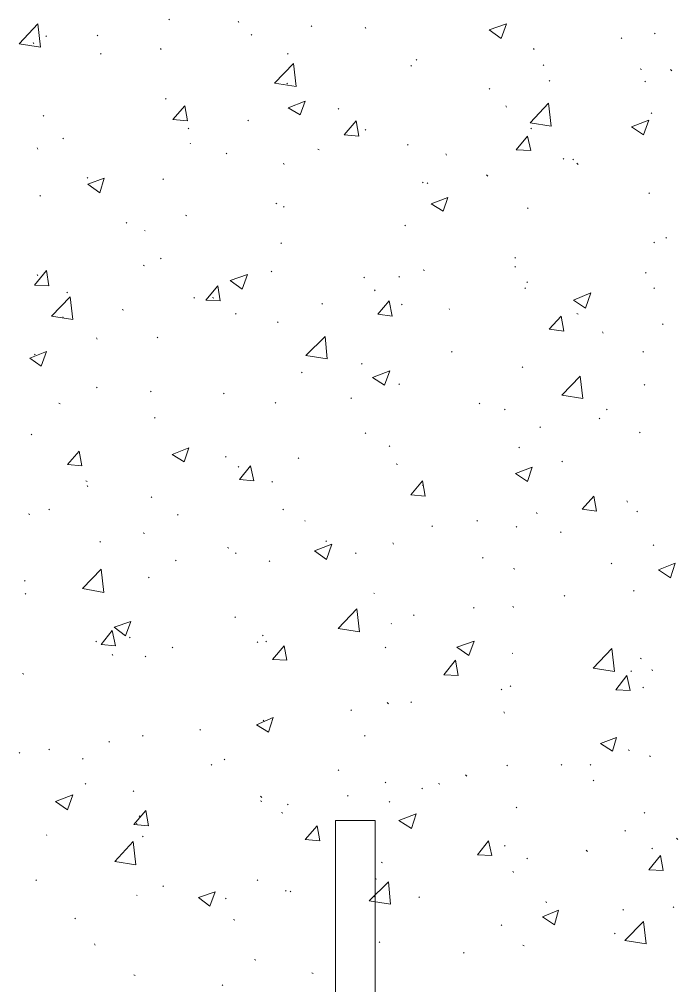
# Model space of a CAD drawing. Header units: millimetres. Extents: x 2928 to 3112, y 1220 to 1280.
# Drawn here: x 2965.402 to 2967.067, y 1252.468 to 1254.91 of the extents above; entities that cross this region are included whole.
import ezdxf

# ---------------------------------------------------------------- set-up
doc = ezdxf.new("R2010")
doc.units = ezdxf.units.MM

msp = doc.modelspace()

# ---------------------------------------------------------------- linework, layer by layer
at = {"color": 92, "linetype": 'Continuous', "lineweight": 13, "true_color": 0x00b800}
for points in [[(2965.78167, 1254.90882), (2965.78, 1254.91048), (2965.78, 1254.91048)], [(2965.95667, 1254.90215), (2965.955, 1254.90548), (2965.955, 1254.90548)], [(2965.40166, 1254.84882), (2965.44833, 1254.89882), (2965.44833, 1254.89882)], [(2965.455, 1254.84048), (2965.44833, 1254.89882), (2965.44833, 1254.89882)], [(2966.14167, 1254.89215), (2966.14001, 1254.89382), (2966.14001, 1254.89382)], [(2966.27834, 1254.88715), (2966.27667, 1254.89048), (2966.27667, 1254.89048)], [(2966.59001, 1254.88382), (2966.63335, 1254.89882), (2966.63335, 1254.89882)], [(2966.59001, 1254.88382), (2966.62001, 1254.86215), (2966.62001, 1254.86215)], [(2966.60168, 1254.87548), (2966.59835, 1254.87715), (2966.59835, 1254.87715)], [(2966.62001, 1254.86215), (2966.63335, 1254.89882), (2966.63335, 1254.89882)], [(2965.47, 1254.86715), (2965.46833, 1254.86882), (2965.46833, 1254.86882)], [(2965.6, 1254.86882), (2965.59833, 1254.87048), (2965.59833, 1254.87048)], [(2965.99, 1254.87048), (2965.98834, 1254.87215), (2965.98834, 1254.87215)], [(2966.92502, 1254.86215), (2966.92335, 1254.86382), (2966.92335, 1254.86382)], [(2967.01002, 1254.87382), (2967.00835, 1254.87548), (2967.00835, 1254.87548)], [(2965.40166, 1254.84882), (2965.455, 1254.84048), (2965.455, 1254.84048)], [(2965.43833, 1254.84882), (2965.43666, 1254.85215), (2965.43666, 1254.85215)], [(2965.76, 1254.83382), (2965.75833, 1254.83715), (2965.75833, 1254.83715)], [(2966.70335, 1254.83382), (2966.70168, 1254.83715), (2966.70168, 1254.83715)], [(2965.60833, 1254.82215), (2965.60666, 1254.82381), (2965.60666, 1254.82381)], [(2966.08167, 1254.82215), (2966.08, 1254.82381), (2966.08, 1254.82381)], [(2966.40668, 1254.80715), (2966.40501, 1254.80881), (2966.40501, 1254.80881)], [(2966.04667, 1254.74881), (2966.095, 1254.79881), (2966.095, 1254.79881)], [(2966.10167, 1254.74048), (2966.095, 1254.79881), (2966.095, 1254.79881)], [(2966.39334, 1254.79215), (2966.39168, 1254.79381), (2966.39168, 1254.79381)], [(2966.72835, 1254.79381), (2966.72668, 1254.79548), (2966.72668, 1254.79548)], [(2966.97502, 1254.78381), (2966.97168, 1254.78548), (2966.97168, 1254.78548)], [(2967.05168, 1254.78048), (2967.04835, 1254.78381), (2967.04835, 1254.78381)], [(2966.74335, 1254.75381), (2966.74168, 1254.75548), (2966.74168, 1254.75548)], [(2966.04667, 1254.74881), (2966.10167, 1254.74048), (2966.10167, 1254.74048)], [(2966.08, 1254.74715), (2966.07834, 1254.74881), (2966.07834, 1254.74881)], [(2966.59168, 1254.73381), (2966.59001, 1254.73548), (2966.59001, 1254.73548)], [(2966.98502, 1254.75215), (2966.98335, 1254.75381), (2966.98335, 1254.75381)], [(2965.77333, 1254.70881), (2965.77167, 1254.71048), (2965.77167, 1254.71048)], [(2965.79, 1254.65715), (2965.82, 1254.69215), (2965.82, 1254.69215)], [(2965.82667, 1254.65381), (2965.82, 1254.69215), (2965.82, 1254.69215)], [(2966.08167, 1254.68715), (2966.125, 1254.70381), (2966.125, 1254.70381)], [(2966.08167, 1254.68715), (2966.11167, 1254.66881), (2966.11167, 1254.66881)], [(2966.11167, 1254.66881), (2966.125, 1254.70381), (2966.125, 1254.70381)], [(2966.21001, 1254.68381), (2966.20834, 1254.68548), (2966.20834, 1254.68548)], [(2966.63335, 1254.68881), (2966.63168, 1254.69215), (2966.63168, 1254.69215)], [(2966.69335, 1254.64881), (2966.74001, 1254.69881), (2966.74001, 1254.69881)], [(2966.74668, 1254.64048), (2966.74001, 1254.69881), (2966.74001, 1254.69881)], [(2965.46333, 1254.66548), (2965.46166, 1254.66715), (2965.46166, 1254.66715)], [(2965.79, 1254.65715), (2965.82667, 1254.65381), (2965.82667, 1254.65381)], [(2967.00168, 1254.67215), (2967.00002, 1254.67381), (2967.00002, 1254.67381)], [(2965.83, 1254.63381), (2965.82833, 1254.63548), (2965.82833, 1254.63548)], [(2965.98167, 1254.65381), (2965.98, 1254.65548), (2965.98, 1254.65548)], [(2966.22334, 1254.61881), (2966.25334, 1254.65381), (2966.25334, 1254.65381)], [(2966.26001, 1254.61548), (2966.25334, 1254.65381), (2966.25334, 1254.65381)], [(2966.69335, 1254.64881), (2966.74668, 1254.64048), (2966.74668, 1254.64048)], [(2966.69668, 1254.63381), (2966.69501, 1254.63548), (2966.69501, 1254.63548)], [(2966.95002, 1254.63881), (2966.99335, 1254.65548), (2966.99335, 1254.65548)], [(2966.95002, 1254.63881), (2966.98002, 1254.61881), (2966.98002, 1254.61881)], [(2966.98002, 1254.61881), (2966.99335, 1254.65548), (2966.99335, 1254.65548)], [(2965.51333, 1254.60881), (2965.51166, 1254.61048), (2965.51166, 1254.61048)], [(2966.22334, 1254.61881), (2966.26001, 1254.61548), (2966.26001, 1254.61548)], [(2966.27834, 1254.63048), (2966.27667, 1254.63215), (2966.27667, 1254.63215)], [(2966.65835, 1254.58048), (2966.68668, 1254.61548), (2966.68668, 1254.61548)], [(2966.69501, 1254.57881), (2966.68668, 1254.61548), (2966.68668, 1254.61548)], [(2965.44833, 1254.58214), (2965.44666, 1254.58548), (2965.44666, 1254.58548)], [(2965.835, 1254.59548), (2965.83333, 1254.59715), (2965.83333, 1254.59715)], [(2966.38501, 1254.59214), (2966.38334, 1254.59381), (2966.38334, 1254.59381)], [(2965.92667, 1254.57048), (2965.925, 1254.57214), (2965.925, 1254.57214)], [(2966.16001, 1254.58048), (2966.15667, 1254.58214), (2966.15667, 1254.58214)], [(2966.48168, 1254.56714), (2966.48001, 1254.57048), (2966.48001, 1254.57048)], [(2966.65835, 1254.58048), (2966.69501, 1254.57881), (2966.69501, 1254.57881)], [(2966.07167, 1254.54381), (2966.07, 1254.54714), (2966.07, 1254.54714)], [(2966.77835, 1254.55714), (2966.77668, 1254.55881), (2966.77668, 1254.55881)], [(2966.80335, 1254.55548), (2966.80168, 1254.55714), (2966.80168, 1254.55714)], [(2966.81501, 1254.54381), (2966.81168, 1254.54714), (2966.81168, 1254.54714)], [(2965.575, 1254.50881), (2965.57333, 1254.51048), (2965.57333, 1254.51048)], [(2966.58668, 1254.51381), (2966.58334, 1254.51714), (2966.58334, 1254.51714)], [(2965.575, 1254.49381), (2965.61666, 1254.50881), (2965.61666, 1254.50881)], [(2965.575, 1254.49381), (2965.605, 1254.47214), (2965.605, 1254.47214)], [(2965.605, 1254.47214), (2965.61666, 1254.50881), (2965.61666, 1254.50881)], [(2965.76667, 1254.50548), (2965.765, 1254.50714), (2965.765, 1254.50714)], [(2966.42334, 1254.49714), (2966.42168, 1254.49881), (2966.42168, 1254.49881)], [(2966.43501, 1254.49548), (2966.43334, 1254.49714), (2966.43334, 1254.49714)], [(2965.455, 1254.46381), (2965.45333, 1254.46548), (2965.45333, 1254.46548)], [(2966.99502, 1254.47048), (2966.99335, 1254.47214), (2966.99335, 1254.47214)], [(2966.05334, 1254.44381), (2966.05, 1254.44548), (2966.05, 1254.44548)], [(2966.07167, 1254.43548), (2966.07, 1254.43714), (2966.07, 1254.43714)], [(2966.44334, 1254.44381), (2966.48501, 1254.46048), (2966.48501, 1254.46048)], [(2966.44334, 1254.44381), (2966.47334, 1254.42548), (2966.47334, 1254.42548)], [(2966.47334, 1254.42548), (2966.48501, 1254.46048), (2966.48501, 1254.46048)], [(2965.825, 1254.41381), (2965.82167, 1254.41548), (2965.82167, 1254.41548)], [(2966.68835, 1254.43214), (2966.68668, 1254.43381), (2966.68668, 1254.43381)], [(2965.67333, 1254.39548), (2965.67167, 1254.39714), (2965.67167, 1254.39714)], [(2966.37834, 1254.38881), (2966.37668, 1254.39048), (2966.37668, 1254.39048)], [(2965.72, 1254.37548), (2965.71833, 1254.37714), (2965.71833, 1254.37714)], [(2966.065, 1254.34381), (2966.06334, 1254.34547), (2966.06334, 1254.34547)], [(2967.00835, 1254.34547), (2967.00668, 1254.34714), (2967.00668, 1254.34714)], [(2967.03835, 1254.35714), (2967.03668, 1254.35881), (2967.03668, 1254.35881)], [(2965.76, 1254.30547), (2965.75833, 1254.30714), (2965.75833, 1254.30714)], [(2966.65668, 1254.30714), (2966.65501, 1254.30881), (2966.65501, 1254.30881)], [(2965.44, 1254.23881), (2965.47, 1254.27547), (2965.47, 1254.27547)], [(2965.47666, 1254.23714), (2965.47, 1254.27547), (2965.47, 1254.27547)], [(2965.71833, 1254.28714), (2965.715, 1254.28881), (2965.715, 1254.28881)], [(2966.04, 1254.27214), (2966.03834, 1254.27381), (2966.03834, 1254.27381)], [(2966.42668, 1254.27547), (2966.42334, 1254.27714), (2966.42334, 1254.27714)], [(2966.65668, 1254.28381), (2966.65501, 1254.28547), (2966.65501, 1254.28547)], [(2966.98668, 1254.26881), (2966.98502, 1254.27047), (2966.98502, 1254.27047)], [(2965.44833, 1254.26214), (2965.44666, 1254.26547), (2965.44666, 1254.26547)], [(2965.935, 1254.25047), (2965.97834, 1254.26547), (2965.97834, 1254.26547)], [(2965.935, 1254.25047), (2965.965, 1254.22881), (2965.965, 1254.22881)], [(2965.965, 1254.22881), (2965.97834, 1254.26547), (2965.97834, 1254.26547)], [(2966.27501, 1254.25714), (2966.27334, 1254.25881), (2966.27334, 1254.25881)], [(2966.36334, 1254.25881), (2966.36168, 1254.26047), (2966.36168, 1254.26047)], [(2966.68668, 1254.24547), (2966.68501, 1254.24714), (2966.68501, 1254.24714)], [(2965.44, 1254.23881), (2965.47666, 1254.23714), (2965.47666, 1254.23714)], [(2965.52333, 1254.21881), (2965.52166, 1254.22047), (2965.52166, 1254.22047)], [(2965.87333, 1254.20047), (2965.90334, 1254.23714), (2965.90334, 1254.23714)], [(2965.91, 1254.19881), (2965.90334, 1254.23714), (2965.90334, 1254.23714)], [(2966.30167, 1254.22381), (2966.30001, 1254.22714), (2966.30001, 1254.22714)], [(2966.68168, 1254.23047), (2966.68001, 1254.23214), (2966.68001, 1254.23214)], [(2966.80335, 1254.20047), (2966.84668, 1254.21881), (2966.84668, 1254.21881)], [(2966.83335, 1254.18047), (2966.84668, 1254.21881), (2966.84668, 1254.21881)], [(2967.00835, 1254.23047), (2967.00668, 1254.23214), (2967.00668, 1254.23214)], [(2965.48333, 1254.16047), (2965.53, 1254.20881), (2965.53, 1254.20881)], [(2965.53666, 1254.15214), (2965.53, 1254.20881), (2965.53, 1254.20881)], [(2965.845, 1254.20547), (2965.84333, 1254.20714), (2965.84333, 1254.20714)], [(2965.87333, 1254.20047), (2965.91, 1254.19881), (2965.91, 1254.19881)], [(2965.89333, 1254.20547), (2965.89, 1254.20714), (2965.89, 1254.20714)], [(2966.30834, 1254.16547), (2966.33667, 1254.19881), (2966.33667, 1254.19881)], [(2966.34501, 1254.16047), (2966.33667, 1254.19881), (2966.33667, 1254.19881)], [(2966.80335, 1254.20047), (2966.83335, 1254.18047), (2966.83335, 1254.18047)], [(2965.665, 1254.17547), (2965.66167, 1254.17714), (2965.66167, 1254.17714)], [(2966.16834, 1254.19047), (2966.16667, 1254.19214), (2966.16667, 1254.19214)], [(2966.37001, 1254.18881), (2966.36834, 1254.19047), (2966.36834, 1254.19047)], [(2966.49001, 1254.17714), (2966.48834, 1254.17881), (2966.48834, 1254.17881)], [(2965.48333, 1254.16047), (2965.53666, 1254.15214), (2965.53666, 1254.15214)], [(2965.51333, 1254.15547), (2965.51166, 1254.15881), (2965.51166, 1254.15881)], [(2965.95, 1254.16547), (2965.94834, 1254.16714), (2965.94834, 1254.16714)], [(2966.05667, 1254.14381), (2966.055, 1254.14547), (2966.055, 1254.14547)], [(2966.30834, 1254.16547), (2966.34501, 1254.16047), (2966.34501, 1254.16047)], [(2966.74168, 1254.12714), (2966.77168, 1254.16047), (2966.77168, 1254.16047)], [(2966.77835, 1254.12214), (2966.77168, 1254.16047), (2966.77168, 1254.16047)], [(2966.81501, 1254.16547), (2966.81168, 1254.16714), (2966.81168, 1254.16714)], [(2966.74168, 1254.12714), (2966.77835, 1254.12214), (2966.77835, 1254.12214)], [(2966.87835, 1254.11714), (2966.87668, 1254.12047), (2966.87668, 1254.12047)], [(2967.03002, 1254.13881), (2967.02835, 1254.14047), (2967.02835, 1254.14047)], [(2965.59833, 1254.10214), (2965.59666, 1254.10547), (2965.59666, 1254.10547)], [(2965.75167, 1254.10547), (2965.75, 1254.10714), (2965.75, 1254.10714)], [(2966.12667, 1254.06047), (2966.17501, 1254.1088), (2966.17501, 1254.1088)], [(2966.18001, 1254.05214), (2966.17501, 1254.1088), (2966.17501, 1254.1088)], [(2965.42833, 1254.0538), (2965.47, 1254.07047), (2965.47, 1254.07047)], [(2965.42833, 1254.0538), (2965.45666, 1254.0338), (2965.45666, 1254.0338)], [(2965.44166, 1254.06214), (2965.44, 1254.0638), (2965.44, 1254.0638)], [(2965.45666, 1254.0338), (2965.47, 1254.07047), (2965.47, 1254.07047)], [(2966.12667, 1254.06047), (2966.18001, 1254.05214), (2966.18001, 1254.05214)], [(2966.49668, 1254.0688), (2966.49501, 1254.07047), (2966.49501, 1254.07047)], [(2966.98002, 1254.0688), (2966.97835, 1254.07047), (2966.97835, 1254.07047)], [(2966.26834, 1254.0388), (2966.26667, 1254.04047), (2966.26667, 1254.04047)], [(2966.29501, 1254.00547), (2966.33834, 1254.02214), (2966.33834, 1254.02214)], [(2966.32501, 1253.98547), (2966.33834, 1254.02214), (2966.33834, 1254.02214)], [(2966.67501, 1254.03047), (2966.67335, 1254.03214), (2966.67335, 1254.03214)], [(2966.11667, 1254.01714), (2966.115, 1254.0188), (2966.115, 1254.0188)], [(2966.29501, 1254.00547), (2966.32501, 1253.98547), (2966.32501, 1253.98547)], [(2966.77335, 1253.96047), (2966.82001, 1254.0088), (2966.82001, 1254.0088)], [(2966.82668, 1253.95214), (2966.82001, 1254.0088), (2966.82001, 1254.0088)], [(2965.59833, 1253.9788), (2965.59666, 1253.98047), (2965.59666, 1253.98047)], [(2966.36334, 1253.98714), (2966.36168, 1253.9888), (2966.36168, 1253.9888)], [(2966.98335, 1253.98547), (2966.98168, 1253.98714), (2966.98168, 1253.98714)], [(2965.735, 1253.9688), (2965.73333, 1253.97047), (2965.73333, 1253.97047)], [(2965.92, 1253.9638), (2965.91834, 1253.96547), (2965.91834, 1253.96547)], [(2966.24167, 1253.95214), (2966.24001, 1253.9538), (2966.24001, 1253.9538)], [(2966.77335, 1253.96047), (2966.82668, 1253.95214), (2966.82668, 1253.95214)], [(2965.505, 1253.9388), (2965.50166, 1253.94047), (2965.50166, 1253.94047)], [(2966.05, 1253.94047), (2966.04834, 1253.94214), (2966.04834, 1253.94214)], [(2966.56668, 1253.9388), (2966.56501, 1253.94047), (2966.56501, 1253.94047)], [(2966.63001, 1253.9238), (2966.62835, 1253.92547), (2966.62835, 1253.92547)], [(2966.88835, 1253.9238), (2966.88668, 1253.92547), (2966.88668, 1253.92547)], [(2965.745, 1253.90214), (2965.74333, 1253.9038), (2965.74333, 1253.9038)], [(2966.87002, 1253.90047), (2966.86835, 1253.90214), (2966.86835, 1253.90214)], [(2966.72001, 1253.8788), (2966.71835, 1253.88047), (2966.71835, 1253.88047)], [(2965.43333, 1253.86047), (2965.43166, 1253.86213), (2965.43166, 1253.86213)], [(2966.27834, 1253.8638), (2966.27667, 1253.86547), (2966.27667, 1253.86547)], [(2966.97168, 1253.86547), (2966.97002, 1253.86713), (2966.97002, 1253.86713)], [(2965.78833, 1253.81047), (2965.83, 1253.82713), (2965.83, 1253.82713)], [(2965.81833, 1253.79213), (2965.83, 1253.82713), (2965.83, 1253.82713)], [(2966.33834, 1253.83047), (2966.33667, 1253.83213), (2966.33667, 1253.83213)], [(2966.66668, 1253.82713), (2966.66501, 1253.8288), (2966.66501, 1253.8288)], [(2965.52333, 1253.78547), (2965.55333, 1253.8188), (2965.55333, 1253.8188)], [(2965.56, 1253.78213), (2965.55333, 1253.8188), (2965.55333, 1253.8188)], [(2965.78833, 1253.81047), (2965.81833, 1253.79213), (2965.81833, 1253.79213)], [(2965.925, 1253.8038), (2965.92334, 1253.80547), (2965.92334, 1253.80547)], [(2966.10834, 1253.80047), (2966.10667, 1253.80213), (2966.10667, 1253.80213)], [(2965.52333, 1253.78547), (2965.56, 1253.78213), (2965.56, 1253.78213)], [(2965.95667, 1253.7788), (2965.955, 1253.78047), (2965.955, 1253.78047)], [(2965.95834, 1253.74713), (2965.98667, 1253.78213), (2965.98667, 1253.78213)], [(2965.995, 1253.7438), (2965.98667, 1253.78213), (2965.98667, 1253.78213)], [(2966.35834, 1253.78547), (2966.35501, 1253.78713), (2966.35501, 1253.78713)], [(2966.65668, 1253.76213), (2966.69835, 1253.7788), (2966.69835, 1253.7788)], [(2966.68668, 1253.74213), (2966.69835, 1253.7788), (2966.69835, 1253.7788)], [(2966.77501, 1253.79213), (2966.77335, 1253.7938), (2966.77335, 1253.7938)], [(2966.65668, 1253.76213), (2966.68668, 1253.74213), (2966.68668, 1253.74213)], [(2965.57333, 1253.74213), (2965.57, 1253.7438), (2965.57, 1253.7438)], [(2965.575, 1253.7288), (2965.57333, 1253.73213), (2965.57333, 1253.73213)], [(2965.95834, 1253.74713), (2965.995, 1253.7438), (2965.995, 1253.7438)], [(2966.04167, 1253.74047), (2966.04, 1253.74213), (2966.04, 1253.74213)], [(2966.39168, 1253.7088), (2966.42168, 1253.7438), (2966.42168, 1253.7438)], [(2966.42834, 1253.70547), (2966.42168, 1253.7438), (2966.42168, 1253.7438)], [(2966.42334, 1253.73213), (2966.42168, 1253.7338), (2966.42168, 1253.7338)], [(2966.39168, 1253.7088), (2966.42834, 1253.70547), (2966.42834, 1253.70547)], [(2966.82501, 1253.67213), (2966.85502, 1253.70547), (2966.85502, 1253.70547)], [(2966.86168, 1253.66713), (2966.85502, 1253.70547), (2966.85502, 1253.70547)], [(2965.73667, 1253.70213), (2965.735, 1253.7038), (2965.735, 1253.7038)], [(2966.94002, 1253.69047), (2966.93835, 1253.6938), (2966.93835, 1253.6938)], [(2965.42833, 1253.6588), (2965.42499, 1253.66046), (2965.42499, 1253.66046)], [(2965.47833, 1253.67047), (2965.47666, 1253.67213), (2965.47666, 1253.67213)], [(2965.80333, 1253.65713), (2965.80167, 1253.6588), (2965.80167, 1253.6588)], [(2966.07, 1253.67047), (2966.06834, 1253.67213), (2966.06834, 1253.67213)], [(2966.71168, 1253.66046), (2966.71001, 1253.6638), (2966.71001, 1253.6638)], [(2966.82501, 1253.67213), (2966.86168, 1253.66713), (2966.86168, 1253.66713)], [(2966.96502, 1253.66547), (2966.96335, 1253.66713), (2966.96335, 1253.66713)], [(2966.125, 1253.64213), (2966.12334, 1253.6438), (2966.12334, 1253.6438)], [(2966.56001, 1253.64213), (2966.55834, 1253.6438), (2966.55834, 1253.6438)], [(2965.71833, 1253.61046), (2965.715, 1253.61213), (2965.715, 1253.61213)], [(2966.44668, 1253.6288), (2966.44501, 1253.63046), (2966.44501, 1253.63046)], [(2966.66001, 1253.62713), (2966.65835, 1253.6288), (2966.65835, 1253.6288)], [(2966.77168, 1253.6138), (2966.77001, 1253.61546), (2966.77001, 1253.61546)], [(2965.60666, 1253.5888), (2965.605, 1253.59046), (2965.605, 1253.59046)], [(2966.14834, 1253.56713), (2966.19167, 1253.5838), (2966.19167, 1253.5838)], [(2966.17834, 1253.59046), (2966.17667, 1253.59213), (2966.17667, 1253.59213)], [(2966.17834, 1253.54546), (2966.19167, 1253.5838), (2966.19167, 1253.5838)], [(2966.34834, 1253.5838), (2966.34667, 1253.58713), (2966.34667, 1253.58713)], [(2965.93167, 1253.5738), (2965.92834, 1253.57546), (2965.92834, 1253.57546)], [(2965.95, 1253.56046), (2965.94834, 1253.56213), (2965.94834, 1253.56213)], [(2966.14834, 1253.56713), (2966.17834, 1253.54546), (2966.17834, 1253.54546)], [(2966.25334, 1253.56046), (2966.25167, 1253.56213), (2966.25167, 1253.56213)], [(2967.00668, 1253.58046), (2967.00502, 1253.58213), (2967.00502, 1253.58213)], [(2965.79833, 1253.54213), (2965.79667, 1253.5438), (2965.79667, 1253.5438)], [(2966.035, 1253.54046), (2966.03334, 1253.54213), (2966.03334, 1253.54213)], [(2966.57501, 1253.5488), (2966.57334, 1253.55046), (2966.57334, 1253.55046)], [(2966.90002, 1253.5338), (2966.89835, 1253.53546), (2966.89835, 1253.53546)], [(2967.01835, 1253.5188), (2967.06002, 1253.53546), (2967.06002, 1253.53546)], [(2967.04835, 1253.4988), (2967.06002, 1253.53546), (2967.06002, 1253.53546)], [(2965.56166, 1253.47213), (2965.60833, 1253.52046), (2965.60833, 1253.52046)], [(2965.615, 1253.46213), (2965.60833, 1253.52046), (2965.60833, 1253.52046)], [(2966.65501, 1253.52046), (2966.65168, 1253.52213), (2966.65168, 1253.52213)], [(2967.01835, 1253.5188), (2967.04835, 1253.4988), (2967.04835, 1253.4988)], [(2965.41666, 1253.49046), (2965.41499, 1253.49213), (2965.41499, 1253.49213)], [(2965.73, 1253.4988), (2965.72833, 1253.50046), (2965.72833, 1253.50046)], [(2965.56166, 1253.47213), (2965.615, 1253.46213), (2965.615, 1253.46213)], [(2966.30001, 1253.4588), (2966.29834, 1253.46046), (2966.29834, 1253.46046)], [(2966.95668, 1253.46546), (2966.95502, 1253.46713), (2966.95502, 1253.46713)], [(2965.41833, 1253.45713), (2965.41666, 1253.4588), (2965.41666, 1253.4588)], [(2966.78168, 1253.45213), (2966.78001, 1253.4538), (2966.78001, 1253.4538)], [(2966.20834, 1253.37046), (2966.25501, 1253.42046), (2966.25501, 1253.42046)], [(2966.26167, 1253.36213), (2966.25501, 1253.42046), (2966.25501, 1253.42046)], [(2966.55168, 1253.42213), (2966.55001, 1253.42379), (2966.55001, 1253.42379)], [(2966.65168, 1253.42379), (2966.65001, 1253.42713), (2966.65001, 1253.42713)], [(2965.64166, 1253.37379), (2965.68333, 1253.38879), (2965.68333, 1253.38879)], [(2965.67, 1253.35213), (2965.68333, 1253.38879), (2965.68333, 1253.38879)], [(2965.94834, 1253.39879), (2965.94667, 1253.40046), (2965.94667, 1253.40046)], [(2966.40001, 1253.40379), (2966.39834, 1253.40546), (2966.39834, 1253.40546)], [(2965.60833, 1253.33046), (2965.63666, 1253.36546), (2965.63666, 1253.36546)], [(2965.645, 1253.32713), (2965.63666, 1253.36546), (2965.63666, 1253.36546)], [(2965.64166, 1253.37379), (2965.67, 1253.35213), (2965.67, 1253.35213)], [(2966.20834, 1253.37046), (2966.26167, 1253.36213), (2966.26167, 1253.36213)], [(2966.34334, 1253.38213), (2966.34167, 1253.38379), (2966.34167, 1253.38379)], [(2965.59666, 1253.33713), (2965.595, 1253.33879), (2965.595, 1253.33879)], [(2965.68167, 1253.34713), (2965.68, 1253.34879), (2965.68, 1253.34879)], [(2966.01834, 1253.35213), (2966.01667, 1253.35379), (2966.01667, 1253.35379)], [(2966.02667, 1253.33713), (2966.025, 1253.33879), (2966.025, 1253.33879)], [(2966.50834, 1253.32379), (2966.55168, 1253.33879), (2966.55168, 1253.33879)], [(2966.53834, 1253.30213), (2966.55168, 1253.33879), (2966.55168, 1253.33879)], [(2965.60833, 1253.33046), (2965.645, 1253.32713), (2965.645, 1253.32713)], [(2965.79, 1253.32213), (2965.78833, 1253.32379), (2965.78833, 1253.32379)], [(2966.005, 1253.33546), (2966.00334, 1253.33713), (2966.00334, 1253.33713)], [(2966.04167, 1253.29213), (2966.07167, 1253.32713), (2966.07167, 1253.32713)], [(2966.07834, 1253.29046), (2966.07167, 1253.32713), (2966.07167, 1253.32713)], [(2966.32834, 1253.32213), (2966.32667, 1253.32379), (2966.32667, 1253.32379)], [(2966.50834, 1253.32379), (2966.53834, 1253.30213), (2966.53834, 1253.30213)], [(2966.85335, 1253.27046), (2966.90002, 1253.32046), (2966.90002, 1253.32046)], [(2966.90668, 1253.26213), (2966.90002, 1253.32046), (2966.90002, 1253.32046)], [(2965.63833, 1253.30213), (2965.63666, 1253.30546), (2965.63666, 1253.30546)], [(2965.72167, 1253.29879), (2965.72, 1253.30046), (2965.72, 1253.30046)], [(2966.04167, 1253.29213), (2966.07834, 1253.29046), (2966.07834, 1253.29046)], [(2966.47501, 1253.25379), (2966.50501, 1253.29046), (2966.50501, 1253.29046)], [(2966.51168, 1253.25213), (2966.50501, 1253.29046), (2966.50501, 1253.29046)], [(2966.65001, 1253.30713), (2966.64835, 1253.30879), (2966.64835, 1253.30879)], [(2966.97502, 1253.29379), (2966.97168, 1253.29546), (2966.97168, 1253.29546)], [(2966.85335, 1253.27046), (2966.90668, 1253.26213), (2966.90668, 1253.26213)], [(2967.00335, 1253.26379), (2967.00168, 1253.26713), (2967.00168, 1253.26713)], [(2965.41333, 1253.25546), (2965.40999, 1253.25713), (2965.40999, 1253.25713)], [(2966.47501, 1253.25379), (2966.51168, 1253.25213), (2966.51168, 1253.25213)], [(2966.91002, 1253.21546), (2966.93835, 1253.25213), (2966.93835, 1253.25213)], [(2966.94668, 1253.21379), (2966.93835, 1253.25213), (2966.93835, 1253.25213)], [(2966.95002, 1253.26213), (2966.94835, 1253.26379), (2966.94835, 1253.26379)], [(2966.62168, 1253.21546), (2966.62001, 1253.21713), (2966.62001, 1253.21713)], [(2966.64501, 1253.22379), (2966.64335, 1253.22546), (2966.64335, 1253.22546)], [(2966.98002, 1253.22046), (2966.97835, 1253.22213), (2966.97835, 1253.22213)], [(2966.91002, 1253.21546), (2966.94668, 1253.21379), (2966.94668, 1253.21379)], [(2966.33501, 1253.18046), (2966.33167, 1253.18379), (2966.33167, 1253.18379)], [(2966.39334, 1253.18379), (2966.39168, 1253.18546), (2966.39168, 1253.18546)], [(2966.00167, 1253.12712), (2966.04334, 1253.14546), (2966.04334, 1253.14546)], [(2966.03167, 1253.10879), (2966.04334, 1253.14546), (2966.04334, 1253.14546)], [(2966.24167, 1253.16379), (2966.24001, 1253.16546), (2966.24001, 1253.16546)], [(2966.62835, 1253.15712), (2966.62668, 1253.16046), (2966.62668, 1253.16046)], [(2966.00167, 1253.12712), (2966.03167, 1253.10879), (2966.03167, 1253.10879)], [(2966.02, 1253.13712), (2966.01834, 1253.13879), (2966.01834, 1253.13879)], [(2965.715, 1253.09879), (2965.71333, 1253.10046), (2965.71333, 1253.10046)], [(2965.86, 1253.11379), (2965.85833, 1253.11546), (2965.85833, 1253.11546)], [(2966.27667, 1253.09879), (2966.27501, 1253.10046), (2966.27501, 1253.10046)], [(2966.87168, 1253.08046), (2966.91168, 1253.09546), (2966.91168, 1253.09546)], [(2966.90168, 1253.06046), (2966.91168, 1253.09546), (2966.91168, 1253.09546)], [(2965.63, 1253.08379), (2965.62833, 1253.08546), (2965.62833, 1253.08546)], [(2966.87168, 1253.08046), (2966.90168, 1253.06046), (2966.90168, 1253.06046)], [(2965.40333, 1253.05546), (2965.40166, 1253.05712), (2965.40166, 1253.05712)], [(2965.47833, 1253.06379), (2965.47666, 1253.06546), (2965.47666, 1253.06546)], [(2966.94502, 1253.06212), (2966.94168, 1253.06379), (2966.94168, 1253.06379)], [(2966.99835, 1253.04712), (2966.99502, 1253.04879), (2966.99502, 1253.04879)], [(2965.56333, 1253.04046), (2965.56166, 1253.04212), (2965.56166, 1253.04212)], [(2965.88833, 1253.02546), (2965.88667, 1253.02712), (2965.88667, 1253.02712)], [(2965.92167, 1253.03879), (2965.92, 1253.04046), (2965.92, 1253.04046)], [(2966.63668, 1253.02379), (2966.63501, 1253.02546), (2966.63501, 1253.02546)], [(2966.77335, 1253.02546), (2966.77168, 1253.02712), (2966.77168, 1253.02712)], [(2966.84668, 1253.02546), (2966.84502, 1253.02712), (2966.84502, 1253.02712)], [(2966.21001, 1253.01212), (2966.20834, 1253.01379), (2966.20834, 1253.01379)], [(2966.53334, 1252.99712), (2966.53001, 1253.00046), (2966.53001, 1253.00046)], [(2965.57, 1252.97712), (2965.56833, 1252.97879), (2965.56833, 1252.97879)], [(2966.32834, 1252.98046), (2966.32667, 1252.98212), (2966.32667, 1252.98212)], [(2966.46501, 1252.97712), (2966.46168, 1252.97879), (2966.46168, 1252.97879)], [(2966.85502, 1252.98546), (2966.85335, 1252.98712), (2966.85335, 1252.98712)], [(2965.49333, 1252.93379), (2965.53666, 1252.95045), (2965.53666, 1252.95045)], [(2965.52333, 1252.91212), (2965.53666, 1252.95045), (2965.53666, 1252.95045)], [(2965.69167, 1252.95879), (2965.69, 1252.96045), (2965.69, 1252.96045)], [(2966.23334, 1252.94712), (2966.23167, 1252.94879), (2966.23167, 1252.94879)], [(2966.42168, 1252.96546), (2966.42001, 1252.96712), (2966.42001, 1252.96712)], [(2965.49333, 1252.93379), (2965.52333, 1252.91212), (2965.52333, 1252.91212)], [(2966.015, 1252.94379), (2966.01167, 1252.94712), (2966.01167, 1252.94712)], [(2966.015, 1252.93379), (2966.01167, 1252.93545), (2966.01167, 1252.93545)], [(2966.08167, 1252.92545), (2966.08, 1252.92712), (2966.08, 1252.92712)], [(2966.33834, 1252.93212), (2966.33667, 1252.93379), (2966.33667, 1252.93379)], [(2965.69167, 1252.87545), (2965.72167, 1252.91045), (2965.72167, 1252.91045)], [(2965.72833, 1252.87212), (2965.72167, 1252.91045), (2965.72167, 1252.91045)], [(2966.06834, 1252.90379), (2966.065, 1252.90545), (2966.065, 1252.90545)], [(2966.36168, 1252.88545), (2966.40501, 1252.90212), (2966.40501, 1252.90212)], [(2966.39334, 1252.86545), (2966.40501, 1252.90212), (2966.40501, 1252.90212)], [(2966.66001, 1252.91712), (2966.65835, 1252.91879), (2966.65835, 1252.91879)], [(2966.98335, 1252.90379), (2966.98168, 1252.90545), (2966.98168, 1252.90545)], [(2965.69167, 1252.87545), (2965.72833, 1252.87212), (2965.72833, 1252.87212)], [(2965.7, 1252.87545), (2965.69833, 1252.87879), (2965.69833, 1252.87879)], [(2965.70667, 1252.89545), (2965.705, 1252.89712), (2965.705, 1252.89712)], [(2966.36168, 1252.88545), (2966.39334, 1252.86545), (2966.39334, 1252.86545)], [(2966.125, 1252.83712), (2966.15501, 1252.87212), (2966.15501, 1252.87212)], [(2966.16167, 1252.83379), (2966.15501, 1252.87212), (2966.15501, 1252.87212)], [(2966.93502, 1252.85879), (2966.93335, 1252.86045), (2966.93335, 1252.86045)], [(2965.47166, 1252.84712), (2965.47, 1252.84879), (2965.47, 1252.84879)], [(2965.64333, 1252.78212), (2965.69, 1252.83212), (2965.69, 1252.83212)], [(2965.69667, 1252.77379), (2965.69, 1252.83212), (2965.69, 1252.83212)], [(2965.715, 1252.84379), (2965.71333, 1252.84545), (2965.71333, 1252.84545)], [(2966.125, 1252.83712), (2966.16167, 1252.83379), (2966.16167, 1252.83379)], [(2966.56001, 1252.79879), (2966.58834, 1252.83379), (2966.58834, 1252.83379)], [(2966.59668, 1252.79712), (2966.58834, 1252.83379), (2966.58834, 1252.83379)], [(2967.06669, 1252.83712), (2967.06335, 1252.84045), (2967.06335, 1252.84045)], [(2966.63001, 1252.82045), (2966.62835, 1252.82212), (2966.62835, 1252.82212)], [(2966.83835, 1252.80712), (2966.83502, 1252.81045), (2966.83502, 1252.81045)], [(2967.00335, 1252.81379), (2967.00168, 1252.81545), (2967.00168, 1252.81545)], [(2965.64333, 1252.78212), (2965.69667, 1252.77379), (2965.69667, 1252.77379)], [(2966.32001, 1252.77879), (2966.31667, 1252.78045), (2966.31667, 1252.78045)], [(2966.56001, 1252.79879), (2966.59668, 1252.79712), (2966.59668, 1252.79712)], [(2966.68668, 1252.78879), (2966.68501, 1252.79045), (2966.68501, 1252.79045)], [(2966.99335, 1252.76045), (2967.02335, 1252.79712), (2967.02335, 1252.79712)], [(2967.03002, 1252.75879), (2967.02335, 1252.79712), (2967.02335, 1252.79712)], [(2966.65168, 1252.75379), (2966.65001, 1252.75712), (2966.65001, 1252.75712)], [(2966.99335, 1252.76045), (2967.03002, 1252.75879), (2967.03002, 1252.75879)], [(2965.445, 1252.73379), (2965.44333, 1252.73545), (2965.44333, 1252.73545)], [(2966.005, 1252.73379), (2966.00334, 1252.73545), (2966.00334, 1252.73545)], [(2966.28667, 1252.68212), (2966.33501, 1252.73045), (2966.33501, 1252.73045)], [(2966.30501, 1252.73712), (2966.30167, 1252.73879), (2966.30167, 1252.73879)], [(2966.34001, 1252.67378), (2966.33501, 1252.73045), (2966.33501, 1252.73045)], [(2965.76667, 1252.71878), (2965.765, 1252.72045), (2965.765, 1252.72045)], [(2965.855, 1252.69045), (2965.89667, 1252.70545), (2965.89667, 1252.70545)], [(2965.88333, 1252.66878), (2965.89667, 1252.70545), (2965.89667, 1252.70545)], [(2966.07667, 1252.70712), (2966.075, 1252.70878), (2966.075, 1252.70878)], [(2966.08834, 1252.70545), (2966.08667, 1252.70712), (2966.08667, 1252.70712)], [(2965.7, 1252.69545), (2965.69833, 1252.69712), (2965.69833, 1252.69712)], [(2965.855, 1252.69045), (2965.88333, 1252.66878), (2965.88333, 1252.66878)], [(2965.925, 1252.68712), (2965.92334, 1252.68878), (2965.92334, 1252.68878)], [(2966.28667, 1252.68212), (2966.34001, 1252.67378), (2966.34001, 1252.67378)], [(2966.30001, 1252.69212), (2966.29834, 1252.69378), (2966.29834, 1252.69378)], [(2966.41334, 1252.69045), (2966.41168, 1252.69212), (2966.41168, 1252.69212)], [(2966.73501, 1252.67712), (2966.73335, 1252.68045), (2966.73335, 1252.68045)], [(2966.72501, 1252.64212), (2966.76501, 1252.65878), (2966.76501, 1252.65878)], [(2966.75501, 1252.62212), (2966.76501, 1252.65878), (2966.76501, 1252.65878)], [(2966.93002, 1252.65878), (2966.92835, 1252.66045), (2966.92835, 1252.66045)], [(2967.05668, 1252.66545), (2967.05502, 1252.66712), (2967.05502, 1252.66712)], [(2965.54333, 1252.63712), (2965.54166, 1252.63878), (2965.54166, 1252.63878)], [(2965.94667, 1252.63378), (2965.94334, 1252.63545), (2965.94334, 1252.63545)], [(2966.72501, 1252.64212), (2966.75501, 1252.62212), (2966.75501, 1252.62212)], [(2966.93335, 1252.58212), (2966.98002, 1252.63045), (2966.98002, 1252.63045)], [(2966.98668, 1252.57378), (2966.98002, 1252.63045), (2966.98002, 1252.63045)], [(2966.62168, 1252.62045), (2966.62001, 1252.62212), (2966.62001, 1252.62212)], [(2966.90835, 1252.59878), (2966.90668, 1252.60045), (2966.90668, 1252.60045)], [(2966.93335, 1252.58212), (2966.98668, 1252.57378), (2966.98668, 1252.57378)], [(2965.59333, 1252.57045), (2965.59166, 1252.57378), (2965.59166, 1252.57378)], [(2966.31334, 1252.57712), (2966.31167, 1252.57878), (2966.31167, 1252.57878)], [(2966.67835, 1252.56878), (2966.67501, 1252.57045), (2966.67501, 1252.57045)], [(2966, 1252.53212), (2965.99667, 1252.53378), (2965.99667, 1252.53378)], [(2966.52668, 1252.55045), (2966.52501, 1252.55212), (2966.52501, 1252.55212)], [(2965.695, 1252.49378), (2965.69167, 1252.49545), (2965.69167, 1252.49545)], [(2966.14501, 1252.49878), (2966.14167, 1252.50045), (2966.14167, 1252.50045)], [(2965.91667, 1252.46878), (2965.915, 1252.47045), (2965.915, 1252.47045)]]:
    msp.add_lwpolyline(points, dxfattribs=at)
at = {"color": 253, "linetype": 'Continuous', "lineweight": 5, "true_color": 0x9a9a9a}
msp.add_lwpolyline([(2966.30167, 1251.47377), (2966.20167, 1251.47377), (2966.20167, 1252.88545), (2966.30167, 1252.88545)], close=True, dxfattribs=at)

doc.saveas('drawing.dxf')
